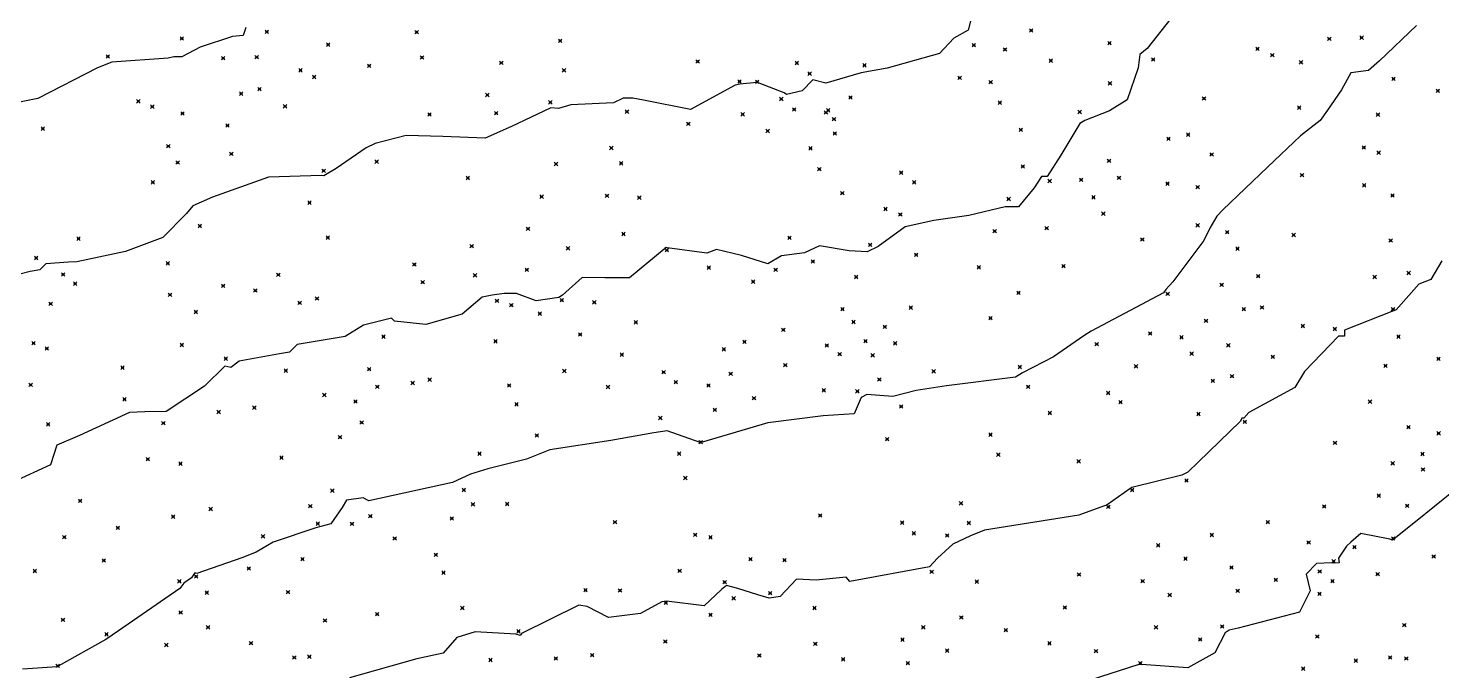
# Model space of a CAD drawing. Header units: inches. Extents: x 1411897 to 1412713, y 4930955 to 4931789.
# Drawn here: x 1412155.7 to 1412237, y 4931301.5 to 4931338.5 of the extents above; entities that cross this region are included whole.
import ezdxf

# ---------------------------------------------------------------- set-up
doc = ezdxf.new("R2010")
doc.units = ezdxf.units.IN
doc.header["$MEASUREMENT"] = 0
doc.header["$PDMODE"] = 35
doc.header["$PDSIZE"] = 0.1

msp = doc.modelspace()

# ---------------------------------------------------------------- linework, layer by layer
at = {"color": 2, "true_color": 0xf1eb1f}
for p, q in [((1412210.454, 4931341.198), (1412209.745, 4931338.398)), ((1412221.895, 4931339.716), (1412220.051, 4931337.343)), ((1412168.184, 4931338.55), (1412168.029, 4931338.094)), ((1412209.745, 4931338.398), (1412208.921, 4931337.953)), ((1412235.544, 4931338.665), (1412233.416, 4931336.635)), ((1412165.547, 4931337.423), (1412164.51, 4931336.86)), ((1412167.42, 4931338.046), (1412165.547, 4931337.423)), ((1412168.029, 4931338.094), (1412167.42, 4931338.046)), ((1412208.921, 4931337.953), (1412208.089, 4931337.066)), ((1412160.466, 4931336.559), (1412159.646, 4931336.23)), ((1412163.717, 4931336.79), (1412160.466, 4931336.559)), ((1412164.044, 4931336.868), (1412163.717, 4931336.79)), ((1412164.51, 4931336.86), (1412164.044, 4931336.868)), ((1412208.089, 4931337.066), (1412205.074, 4931336.21)), ((1412219.626, 4931336.999), (1412219.519, 4931336.23)), ((1412220.051, 4931337.343), (1412219.626, 4931336.999)), ((1412233.416, 4931336.635), (1412232.779, 4931336.091)), ((1412159.646, 4931336.23), (1412156.223, 4931334.467)), ((1412203.594, 4931335.956), (1412201.556, 4931335.354)), ((1412205.074, 4931336.21), (1412203.594, 4931335.956)), ((1412219.519, 4931336.23), (1412218.896, 4931334.397)), ((1412231.768, 4931335.956), (1412231.231, 4931334.96)), ((1412232.779, 4931336.091), (1412231.768, 4931335.956)), ((1412196.344, 4931335.247), (1412193.766, 4931333.846)), ((1412196.605, 4931335.293), (1412196.344, 4931335.247)), ((1412197.582, 4931335.388), (1412196.605, 4931335.293)), ((1412197.716, 4931335.348), (1412197.582, 4931335.388)), ((1412199.147, 4931334.801), (1412197.716, 4931335.348)), ((1412200.797, 4931335.552), (1412200.192, 4931334.91)), ((1412201.556, 4931335.354), (1412200.797, 4931335.552)), ((1412231.231, 4931334.96), (1412230.409, 4931333.797)), ((1412156.223, 4931334.467), (1412154.674, 4931334.17)), ((1412189.341, 4931334.216), (1412186.876, 4931334.106)), ((1412189.892, 4931334.496), (1412189.341, 4931334.216)), ((1412190.449, 4931334.494), (1412189.892, 4931334.496)), ((1412191.058, 4931334.383), (1412190.449, 4931334.494)), ((1412193.766, 4931333.846), (1412191.058, 4931334.383)), ((1412199.289, 4931334.708), (1412199.147, 4931334.801)), ((1412200.192, 4931334.91), (1412199.289, 4931334.708)), ((1412218.896, 4931334.397), (1412217.882, 4931333.752)), ((1412185.729, 4931333.94), (1412183.477, 4931332.867)), ((1412186.168, 4931333.899), (1412185.729, 4931333.94)), ((1412186.876, 4931334.106), (1412186.168, 4931333.899)), ((1412217.882, 4931333.752), (1412216.456, 4931333.197)), ((1412230.409, 4931333.797), (1412229.997, 4931333.197)), ((1412183.477, 4931332.867), (1412181.96, 4931332.178)), ((1412216.173, 4931333.04), (1412215.079, 4931331.209)), ((1412216.456, 4931333.197), (1412216.173, 4931333.04)), ((1412229.997, 4931333.197), (1412228.857, 4931332.318)), ((1412175.628, 4931331.886), (1412175.115, 4931331.637)), ((1412177.408, 4931332.349), (1412175.628, 4931331.886)), ((1412179.518, 4931332.278), (1412177.408, 4931332.349)), ((1412181.96, 4931332.178), (1412179.518, 4931332.278)), ((1412228.857, 4931332.318), (1412226.966, 4931330.514)), ((1412175.115, 4931331.637), (1412173.375, 4931330.432)), ((1412215.079, 4931331.209), (1412214.279, 4931329.988)), ((1412173.375, 4931330.432), (1412172.678, 4931330.02)), ((1412226.966, 4931330.514), (1412224.392, 4931328.053)), ((1412169.49, 4931329.944), (1412166.266, 4931328.795)), ((1412172.538, 4931330.033), (1412169.49, 4931329.944)), ((1412172.678, 4931330.02), (1412172.538, 4931330.033)), ((1412213.545, 4931329.33), (1412212.646, 4931328.238)), ((1412213.968, 4931329.972), (1412213.545, 4931329.33)), ((1412214.279, 4931329.988), (1412213.968, 4931329.972)), ((1412166.266, 4931328.795), (1412165.132, 4931328.293)), ((1412164.767, 4931327.846), (1412163.414, 4931326.475)), ((1412165.132, 4931328.293), (1412164.767, 4931327.846)), ((1412209.775, 4931327.737), (1412207.763, 4931327.45)), ((1412211.875, 4931328.229), (1412209.775, 4931327.737)), ((1412212.646, 4931328.238), (1412211.875, 4931328.229)), ((1412224.047, 4931327.692), (1412223.651, 4931327.005)), ((1412224.392, 4931328.053), (1412224.047, 4931327.692)), ((1412206.121, 4931327.073), (1412204.561, 4931325.941)), ((1412207.763, 4931327.45), (1412206.121, 4931327.073)), ((1412223.651, 4931327.005), (1412223.299, 4931326.303)), ((1412163.414, 4931326.475), (1412161.252, 4931325.655)), ((1412223.299, 4931326.303), (1412221.524, 4931323.913)), ((1412161.252, 4931325.655), (1412158.457, 4931325.066)), ((1412192.254, 4931325.798), (1412190.261, 4931324.153)), ((1412192.335, 4931325.882), (1412192.254, 4931325.798)), ((1412192.434, 4931325.881), (1412192.335, 4931325.882)), ((1412194.701, 4931325.563), (1412192.434, 4931325.881)), ((1412195.27, 4931325.775), (1412194.701, 4931325.563)), ((1412196.698, 4931325.426), (1412195.27, 4931325.775)), ((1412198.216, 4931324.944), (1412196.698, 4931325.426)), ((1412199.011, 4931325.405), (1412198.216, 4931324.944)), ((1412200.325, 4931325.578), (1412199.011, 4931325.405)), ((1412201.192, 4931325.977), (1412200.325, 4931325.578)), ((1412202.904, 4931325.695), (1412201.192, 4931325.977)), ((1412203.927, 4931325.64), (1412202.904, 4931325.695)), ((1412204.561, 4931325.941), (1412203.927, 4931325.64)), ((1412155.777, 4931324.502), (1412154.287, 4931324.119)), ((1412156.336, 4931324.603), (1412155.777, 4931324.502)), ((1412156.682, 4931324.946), (1412156.336, 4931324.603)), ((1412157.974, 4931325.043), (1412156.682, 4931324.946)), ((1412158.457, 4931325.066), (1412157.974, 4931325.043)), ((1412237.002, 4931325.132), (1412236.368, 4931324.043)), ((1412187.531, 4931324.17), (1412186.394, 4931323.139)), ((1412188.83, 4931324.137), (1412187.531, 4931324.17)), ((1412190.261, 4931324.153), (1412188.83, 4931324.137)), ((1412221.524, 4931323.913), (1412221.107, 4931323.463)), ((1412235.673, 4931323.776), (1412234.371, 4931322.299)), ((1412236.368, 4931324.043), (1412235.673, 4931323.776)), ((1412181.776, 4931323.034), (1412180.625, 4931322.052)), ((1412182.356, 4931323.14), (1412181.776, 4931323.034)), ((1412183.04, 4931323.246), (1412182.356, 4931323.14)), ((1412183.757, 4931323.25), (1412183.04, 4931323.246)), ((1412184.883, 4931322.811), (1412183.757, 4931323.25)), ((1412186.188, 4931323.01), (1412184.883, 4931322.811)), ((1412186.394, 4931323.139), (1412186.188, 4931323.01)), ((1412220.988, 4931323.282), (1412216.825, 4931321.071)), ((1412221.107, 4931323.463), (1412220.988, 4931323.282)), ((1412180.625, 4931322.052), (1412178.534, 4931321.451)), ((1412234.21, 4931322.24), (1412231.405, 4931321.132)), ((1412234.371, 4931322.299), (1412234.21, 4931322.24)), ((1412174.947, 4931321.421), (1412173.889, 4931320.768)), ((1412176.559, 4931321.831), (1412174.947, 4931321.421)), ((1412176.746, 4931321.654), (1412176.559, 4931321.831)), ((1412178.534, 4931321.451), (1412176.746, 4931321.654)), ((1412231.405, 4931321.132), (1412231.4, 4931320.793)), ((1412171.132, 4931320.303), (1412170.698, 4931319.864)), ((1412173.889, 4931320.768), (1412171.132, 4931320.303)), ((1412216.405, 4931320.812), (1412214.651, 4931319.587)), ((1412216.825, 4931321.071), (1412216.405, 4931320.812)), ((1412231.043, 4931320.779), (1412229.089, 4931318.75)), ((1412231.4, 4931320.793), (1412231.043, 4931320.779)), ((1412170.113, 4931319.768), (1412167.797, 4931319.337)), ((1412170.698, 4931319.864), (1412170.113, 4931319.768)), ((1412214.651, 4931319.587), (1412212.862, 4931318.666)), ((1412166.971, 4931319.051), (1412165.808, 4931317.898)), ((1412167.328, 4931318.977), (1412166.971, 4931319.051)), ((1412167.797, 4931319.337), (1412167.328, 4931318.977)), ((1412212.862, 4931318.666), (1412212.462, 4931318.415)), ((1412229.089, 4931318.75), (1412228.541, 4931317.833)), ((1412165.808, 4931317.898), (1412163.596, 4931316.442)), ((1412208.503, 4931317.931), (1412206.743, 4931317.656)), ((1412212.462, 4931318.415), (1412208.503, 4931317.931)), ((1412203.586, 4931317.262), (1412203.182, 4931316.321)), ((1412203.905, 4931317.423), (1412203.586, 4931317.262)), ((1412205.415, 4931317.318), (1412203.905, 4931317.423)), ((1412206.743, 4931317.656), (1412205.415, 4931317.318)), ((1412228.541, 4931317.833), (1412225.895, 4931316.395)), ((1412161.495, 4931316.391), (1412158.619, 4931315.075)), ((1412162.373, 4931316.432), (1412161.495, 4931316.391)), ((1412163.596, 4931316.442), (1412162.373, 4931316.432)), ((1412203.182, 4931316.321), (1412201.397, 4931316.205)), ((1412225.895, 4931316.395), (1412225.601, 4931316.058)), ((1412198.215, 4931315.802), (1412194.389, 4931314.656)), ((1412201.397, 4931316.205), (1412198.215, 4931315.802)), ((1412225.411, 4931315.892), (1412222.388, 4931312.961)), ((1412225.488, 4931316.07), (1412225.411, 4931315.892)), ((1412225.601, 4931316.058), (1412225.488, 4931316.07)), ((1412158.619, 4931315.075), (1412157.312, 4931314.507)), ((1412189.178, 4931314.778), (1412185.678, 4931314.238)), ((1412191.662, 4931315.226), (1412189.178, 4931314.778)), ((1412192.418, 4931315.333), (1412191.662, 4931315.226)), ((1412194.317, 4931314.662), (1412192.418, 4931315.333)), ((1412194.339, 4931314.655), (1412194.317, 4931314.662)), ((1412194.353, 4931314.649), (1412194.339, 4931314.655)), ((1412194.389, 4931314.656), (1412194.353, 4931314.649)), ((1412157.312, 4931314.507), (1412156.952, 4931313.369)), ((1412185.678, 4931314.238), (1412184.336, 4931313.698)), ((1412156.952, 4931313.369), (1412154.783, 4931312.38)), ((1412182.113, 4931313.139), (1412181.117, 4931312.83)), ((1412184.336, 4931313.698), (1412182.113, 4931313.139)), ((1412180.077, 4931312.361), (1412175.268, 4931311.309)), ((1412181.117, 4931312.83), (1412180.077, 4931312.361)), ((1412222.031, 4931312.79), (1412219.16, 4931312.08)), ((1412222.388, 4931312.961), (1412222.031, 4931312.79)), ((1412174.942, 4931311.482), (1412173.974, 4931311.343)), ((1412175.268, 4931311.309), (1412174.942, 4931311.482)), ((1412219.054, 4931311.998), (1412217.74, 4931311.067)), ((1412219.16, 4931312.08), (1412219.054, 4931311.998)), ((1412237.668, 4931311.863), (1412235.485, 4931310.095)), ((1412173.735, 4931310.918), (1412173.064, 4931309.986)), ((1412173.974, 4931311.343), (1412173.735, 4931310.918)), ((1412217.74, 4931311.067), (1412216.11, 4931310.478)), ((1412172.216, 4931309.749), (1412169.754, 4931308.923)), ((1412173.064, 4931309.986), (1412172.216, 4931309.749)), ((1412216.11, 4931310.478), (1412210.678, 4931309.609)), ((1412235.485, 4931310.095), (1412234.255, 4931309.115)), ((1412169.754, 4931308.923), (1412168.769, 4931308.356)), ((1412209.88, 4931309.293), (1412208.857, 4931308.813)), ((1412210.678, 4931309.609), (1412209.88, 4931309.293)), ((1412231.752, 4931308.933), (1412231.507, 4931308.687)), ((1412232.338, 4931309.419), (1412231.752, 4931308.933)), ((1412233.997, 4931309.095), (1412232.338, 4931309.419)), ((1412234.159, 4931309.046), (1412233.997, 4931309.095)), ((1412234.255, 4931309.115), (1412234.159, 4931309.046)), ((1412168.769, 4931308.356), (1412167.96, 4931308.02)), ((1412208.857, 4931308.813), (1412207.98, 4931308.01)), ((1412231.507, 4931308.687), (1412231.047, 4931308.009)), ((1412167.96, 4931308.02), (1412165.367, 4931307.125)), ((1412207.512, 4931307.498), (1412202.932, 4931306.657)), ((1412207.98, 4931308.01), (1412207.512, 4931307.498)), ((1412229.793, 4931307.702), (1412229.185, 4931307.088)), ((1412230.656, 4931307.737), (1412229.793, 4931307.702)), ((1412230.764, 4931307.722), (1412230.656, 4931307.737)), ((1412231.086, 4931307.728), (1412230.764, 4931307.722)), ((1412231.047, 4931308.009), (1412231.086, 4931307.728)), ((1412164.618, 4931306.564), (1412164.376, 4931306.259)), ((1412165.061, 4931306.872), (1412164.618, 4931306.564)), ((1412165.252, 4931307.151), (1412165.061, 4931306.872)), ((1412165.367, 4931307.125), (1412165.252, 4931307.151)), ((1412199.865, 4931306.791), (1412198.927, 4931305.795)), ((1412200.999, 4931306.734), (1412199.865, 4931306.791)), ((1412202.724, 4931306.907), (1412200.999, 4931306.734)), ((1412202.932, 4931306.657), (1412202.724, 4931306.907)), ((1412229.185, 4931307.088), (1412229.416, 4931306.123)), ((1412164.376, 4931306.259), (1412160.86, 4931303.822)), ((1412195.55, 4931306.202), (1412194.549, 4931305.267)), ((1412195.838, 4931306.426), (1412195.55, 4931306.202)), ((1412196.496, 4931306.26), (1412195.838, 4931306.426)), ((1412197.65, 4931305.89), (1412196.496, 4931306.26)), ((1412198.3, 4931305.702), (1412197.65, 4931305.89)), ((1412198.567, 4931305.747), (1412198.3, 4931305.702)), ((1412198.927, 4931305.795), (1412198.567, 4931305.747)), ((1412229.416, 4931306.123), (1412228.806, 4931304.887)), ((1412187.35, 4931305.287), (1412184.053, 4931303.657)), ((1412187.826, 4931305.219), (1412187.35, 4931305.287)), ((1412189.043, 4931304.59), (1412187.826, 4931305.219)), ((1412192.123, 4931305.491), (1412190.884, 4931304.818)), ((1412192.395, 4931305.534), (1412192.123, 4931305.491)), ((1412194.549, 4931305.267), (1412192.395, 4931305.534)), ((1412228.806, 4931304.887), (1412225.272, 4931303.973)), ((1412190.884, 4931304.818), (1412189.043, 4931304.59)), ((1412160.122, 4931303.325), (1412157.387, 4931301.784)), ((1412160.5, 4931303.56), (1412160.122, 4931303.325)), ((1412160.86, 4931303.822), (1412160.5, 4931303.56)), ((1412180.32, 4931303.427), (1412179.529, 4931302.542)), ((1412181.38, 4931303.765), (1412180.32, 4931303.427)), ((1412183.711, 4931303.628), (1412181.38, 4931303.765)), ((1412183.961, 4931303.553), (1412183.711, 4931303.628)), ((1412184.053, 4931303.657), (1412183.961, 4931303.553)), ((1412224.524, 4931303.703), (1412223.93, 4931302.551)), ((1412224.765, 4931303.859), (1412224.524, 4931303.703)), ((1412225.272, 4931303.973), (1412224.765, 4931303.859)), ((1412179.529, 4931302.542), (1412178.028, 4931302.199)), ((1412223.93, 4931302.551), (1412222.386, 4931301.688)), ((1412157.322, 4931301.745), (1412155.332, 4931301.609)), ((1412157.363, 4931301.753), (1412157.322, 4931301.745)), ((1412157.372, 4931301.769), (1412157.363, 4931301.753)), ((1412157.387, 4931301.784), (1412157.372, 4931301.769)), ((1412178.028, 4931302.199), (1412174.149, 4931301.118)), ((1412219.561, 4931301.872), (1412216.762, 4931300.987)), ((1412219.715, 4931301.875), (1412219.561, 4931301.872)), ((1412222.386, 4931301.688), (1412219.715, 4931301.875))]:
    msp.add_line(p, q, dxfattribs=at)
for p in [(1412169.39, 4931338.31), (1412178.01, 4931338.29), (1412213.37, 4931338.39), (1412164.5, 4931337.92), (1412172.92, 4931337.57), (1412186.27, 4931337.79), (1412210.07, 4931337.54), (1412211.86, 4931337.29), (1412217.88, 4931337.66), (1412226.39, 4931337.33), (1412230.52, 4931337.9), (1412232.38, 4931337.97), (1412160.24, 4931336.89), (1412166.88, 4931336.79), (1412168.81, 4931336.85), (1412178.32, 4931336.83), (1412182.88, 4931336.52), (1412194.18, 4931336.6), (1412199.89, 4931336.51), (1412214.5, 4931336.65), (1412220.39, 4931336.71), (1412227.24, 4931336.97), (1412228.89, 4931336.55), (1412171.33, 4931336.09), (1412172.11, 4931335.71), (1412175.28, 4931336.35), (1412186.49, 4931336.09), (1412200.62, 4931335.9), (1412203.78, 4931336.38), (1412209.25, 4931335.66), (1412168.97, 4931335.01), (1412196.59, 4931335.45), (1412197.6, 4931335.43), (1412211.04, 4931335.41), (1412217.9, 4931335.34), (1412234.22, 4931335.6), (1412236.77, 4931334.91), (1412162, 4931334.31), (1412167.91, 4931334.75), (1412170.44, 4931334.02), (1412182.08, 4931334.67), (1412185.7, 4931334.25), (1412198.99, 4931334.44), (1412202.97, 4931334.53), (1412211.57, 4931334.23), (1412223.31, 4931334.47), (1412162.8, 4931334), (1412164.54, 4931333.61), (1412178.75, 4931333.55), (1412182.59, 4931333.62), (1412190.11, 4931333.71), (1412196.77, 4931333.56), (1412199.73, 4931333.84), (1412201.56, 4931333.66), (1412201.69, 4931333.79), (1412202.02, 4931333.28), (1412216.16, 4931333.69), (1412228.79, 4931333.94), (1412233.32, 4931333.54), (1412156.5, 4931332.73), (1412167.13, 4931332.91), (1412193.64, 4931333.01), (1412198.21, 4931332.6), (1412202.07, 4931332.46), (1412212.77, 4931332.67), (1412222.4, 4931332.39), (1412163.72, 4931331.72), (1412189.21, 4931331.62), (1412200.67, 4931331.6), (1412221.27, 4931332.15), (1412232.51, 4931331.65), (1412164.26, 4931330.78), (1412167.35, 4931331.28), (1412175.71, 4931330.83), (1412217.85, 4931330.88), (1412223.75, 4931331.25), (1412233.36, 4931331.35), (1412172.66, 4931330.31), (1412186.03, 4931330.7), (1412189.78, 4931330.74), (1412201.18, 4931330.4), (1412205.89, 4931330.2), (1412212.89, 4931330.56), (1412228.95, 4931330.06), (1412162.83, 4931329.64), (1412180.96, 4931329.89), (1412206.64, 4931329.64), (1412214.43, 4931329.72), (1412216.24, 4931329.79), (1412218.42, 4931329.9), (1412221.21, 4931329.57), (1412222.95, 4931329.37), (1412232.53, 4931329.47), (1412171.85, 4931328.47), (1412185.2, 4931328.82), (1412188.96, 4931328.87), (1412190.82, 4931328.76), (1412202.5, 4931329.02), (1412212.07, 4931328.68), (1412216.95, 4931328.78), (1412234.16, 4931328.88), (1412204.99, 4931328.11), (1412205.84, 4931327.79), (1412217.52, 4931327.84), (1412165.54, 4931327.13), (1412184.42, 4931326.97), (1412211.27, 4931326.83), (1412214.26, 4931327), (1412222.95, 4931327.17), (1412224.65, 4931326.77), (1412158.56, 4931326.4), (1412172.9, 4931326.46), (1412181.18, 4931325.97), (1412189.91, 4931326.67), (1412199.46, 4931326.45), (1412204.1, 4931326.04), (1412219.76, 4931326.35), (1412228.47, 4931326.61), (1412234.05, 4931326.29), (1412156.12, 4931325.29), (1412186.72, 4931325.84), (1412192.41, 4931325.74), (1412200.81, 4931325.09), (1412206.75, 4931325.47), (1412225.24, 4931325.82), (1412157.67, 4931324.34), (1412163.69, 4931324.98), (1412170.05, 4931324.32), (1412177.88, 4931324.91), (1412181.37, 4931324.29), (1412184.35, 4931324.61), (1412194.82, 4931324.73), (1412198.67, 4931324.61), (1412210.36, 4931324.75), (1412215.23, 4931324.82), (1412235.09, 4931324.42), (1412158.36, 4931323.81), (1412166.88, 4931323.68), (1412178.36, 4931323.89), (1412197.37, 4931323.92), (1412203.3, 4931324.19), (1412224.33, 4931323.74), (1412226.43, 4931324.24), (1412233.13, 4931324.19), (1412156.95, 4931322.65), (1412163.82, 4931323.17), (1412168.73, 4931323.41), (1412171.28, 4931322.7), (1412172.28, 4931322.95), (1412182.63, 4931322.82), (1412186.36, 4931322.86), (1412188.23, 4931322.73), (1412212.64, 4931323.28), (1412221.22, 4931323.22), (1412165.31, 4931322.18), (1412183.46, 4931322.57), (1412185.1, 4931322.08), (1412202.51, 4931322.34), (1412206.44, 4931322.43), (1412211.03, 4931321.82), (1412225.6, 4931322.34), (1412226.65, 4931322.44), (1412234.19, 4931322.34), (1412190.62, 4931321.58), (1412199.11, 4931321.15), (1412203.15, 4931321.6), (1412204.95, 4931321.32), (1412223.43, 4931321.67), (1412229, 4931321.37), (1412230.84, 4931321.2), (1412155.97, 4931320.38), (1412164.5, 4931320.28), (1412176.1, 4931320.76), (1412182.55, 4931320.49), (1412187.42, 4931320.88), (1412196.87, 4931320.46), (1412201.61, 4931320.25), (1412203.84, 4931320.5), (1412205.54, 4931320.37), (1412217.14, 4931320.33), (1412220.22, 4931320.94), (1412222.02, 4931320.72), (1412224.71, 4931320.26), (1412234.5, 4931320.76), (1412156.73, 4931320.07), (1412167.03, 4931319.49), (1412189.82, 4931319.72), (1412195.69, 4931320.03), (1412202.35, 4931319.75), (1412204.25, 4931319.68), (1412222.6, 4931319.78), (1412227.27, 4931319.59), (1412236.8, 4931319.48), (1412161.09, 4931318.97), (1412170.48, 4931318.8), (1412175.28, 4931318.88), (1412186.51, 4931318.78), (1412192.22, 4931318.71), (1412196.08, 4931318.62), (1412199.22, 4931319.12), (1412207.76, 4931318.76), (1412212.72, 4931319.01), (1412219.4, 4931319.05), (1412233.76, 4931319.08), (1412155.8, 4931317.98), (1412175.75, 4931317.87), (1412177.78, 4931318.09), (1412178.76, 4931318.28), (1412183.33, 4931317.95), (1412189.02, 4931317.86), (1412192.92, 4931318.14), (1412194.8, 4931317.95), (1412204.63, 4931318.29), (1412213.19, 4931317.87), (1412223.82, 4931318.21), (1412224.92, 4931318.48), (1412161.2, 4931317.15), (1412172.7, 4931317.4), (1412174.49, 4931317.02), (1412197.42, 4931317.21), (1412201.44, 4931317.67), (1412203.37, 4931317.61), (1412217.8, 4931317.51), (1412218.51, 4931316.98), (1412232.86, 4931317.01), (1412166.62, 4931316.42), (1412168.67, 4931316.67), (1412183.76, 4931316.86), (1412195.17, 4931316.54), (1412205.89, 4931316.73), (1412214.44, 4931316.36), (1412222.99, 4931316.3), (1412156.81, 4931315.71), (1412163.44, 4931315.78), (1412174.85, 4931315.81), (1412192.03, 4931316.07), (1412225.66, 4931315.85), (1412235.08, 4931315.54), (1412173.6, 4931314.97), (1412184.93, 4931315.07), (1412194.35, 4931314.68), (1412205.08, 4931314.85), (1412211.03, 4931315.11), (1412230.85, 4931314.64), (1412236.81, 4931315.19), (1412162.54, 4931313.7), (1412170.23, 4931313.79), (1412181.63, 4931314.02), (1412193.11, 4931314.02), (1412211.48, 4931313.96), (1412235.88, 4931314), (1412164.42, 4931313.44), (1412216.1, 4931313.58), (1412234.17, 4931313.46), (1412235.91, 4931313.11), (1412193.47, 4931312.62), (1412222.3, 4931312.47), (1412158.65, 4931311.3), (1412173.16, 4931311.89), (1412180.73, 4931311.93), (1412219.18, 4931311.93), (1412233.37, 4931311.6), (1412166.16, 4931310.83), (1412171.89, 4931311), (1412181.25, 4931311.1), (1412183.22, 4931311.12), (1412201.23, 4931310.46), (1412209.33, 4931311.16), (1412217.81, 4931310.96), (1412230.23, 4931310.98), (1412235, 4931311.02), (1412160.82, 4931309.75), (1412164, 4931310.39), (1412172.32, 4931309.99), (1412174.29, 4931309.98), (1412175.35, 4931310.42), (1412180.03, 4931310.29), (1412189.42, 4931310.08), (1412205.95, 4931310.05), (1412209.78, 4931310.03), (1412226.98, 4931310.08), (1412157.74, 4931309.21), (1412169.17, 4931309.26), (1412176.75, 4931309.14), (1412194.04, 4931309.35), (1412194.92, 4931309.2), (1412206.62, 4931309.43), (1412208.54, 4931309.31), (1412223.76, 4931309.34), (1412229.33, 4931308.91), (1412234.2, 4931309.14), (1412179.12, 4931308.2), (1412220.68, 4931308.74), (1412231.97, 4931308.64), (1412236.53, 4931308.1), (1412156.04, 4931307.26), (1412160.01, 4931307.87), (1412168.35, 4931307.41), (1412171.44, 4931307.95), (1412193.14, 4931307.27), (1412197.22, 4931307.94), (1412199.18, 4931307.89), (1412207.64, 4931307.22), (1412222.25, 4931307.97), (1412224.89, 4931307.47), (1412229.97, 4931307.24), (1412230.77, 4931307.82), (1412164.36, 4931306.67), (1412165.33, 4931306.95), (1412179.56, 4931307.17), (1412195.73, 4931306.62), (1412210.24, 4931306.65), (1412216.12, 4931307.06), (1412219.78, 4931306.68), (1412227.44, 4931306.75), (1412230.7, 4931306.68), (1412233.3, 4931307.08), (1412165.94, 4931306.02), (1412170.61, 4931306.05), (1412187.73, 4931306.16), (1412189.71, 4931306.14), (1412196.25, 4931305.69), (1412198.35, 4931305.99), (1412221.34, 4931305.88), (1412225.25, 4931306.12), (1412229.96, 4931305.95), (1412164.43, 4931304.87), (1412175.74, 4931304.78), (1412180.64, 4931305.13), (1412192.35, 4931305.43), (1412194.92, 4931304.74), (1412200.9, 4931305.13), (1412215.31, 4931305.16), (1412157.66, 4931304.45), (1412166.01, 4931304.02), (1412172.74, 4931304.41), (1412207.16, 4931304.02), (1412209.35, 4931304.59), (1412220.55, 4931304.02), (1412224.36, 4931304.07), (1412234.84, 4931304.15), (1412160.17, 4931303.62), (1412183.87, 4931303.79), (1412192.32, 4931303.2), (1412205.96, 4931303.31), (1412211.91, 4931303.86), (1412223.09, 4931303.32), (1412229.83, 4931303.49), (1412163.61, 4931303), (1412168.48, 4931303.11), (1412171.84, 4931302.33), (1412188.11, 4931302.42), (1412197.73, 4931302.4), (1412200.95, 4931303.07), (1412208.53, 4931302.68), (1412214.42, 4931303.1), (1412217.1, 4931302.65), (1412157.36, 4931301.8), (1412170.97, 4931302.28), (1412182.26, 4931302.14), (1412186.02, 4931302.23), (1412202.55, 4931302.18), (1412206.27, 4931301.96), (1412219.65, 4931301.96), (1412229.02, 4931301.64), (1412232.05, 4931302.1), (1412234.02, 4931302.28), (1412234.95, 4931302.22)]:
    msp.add_point(p)

doc.saveas('drawing.dxf')
